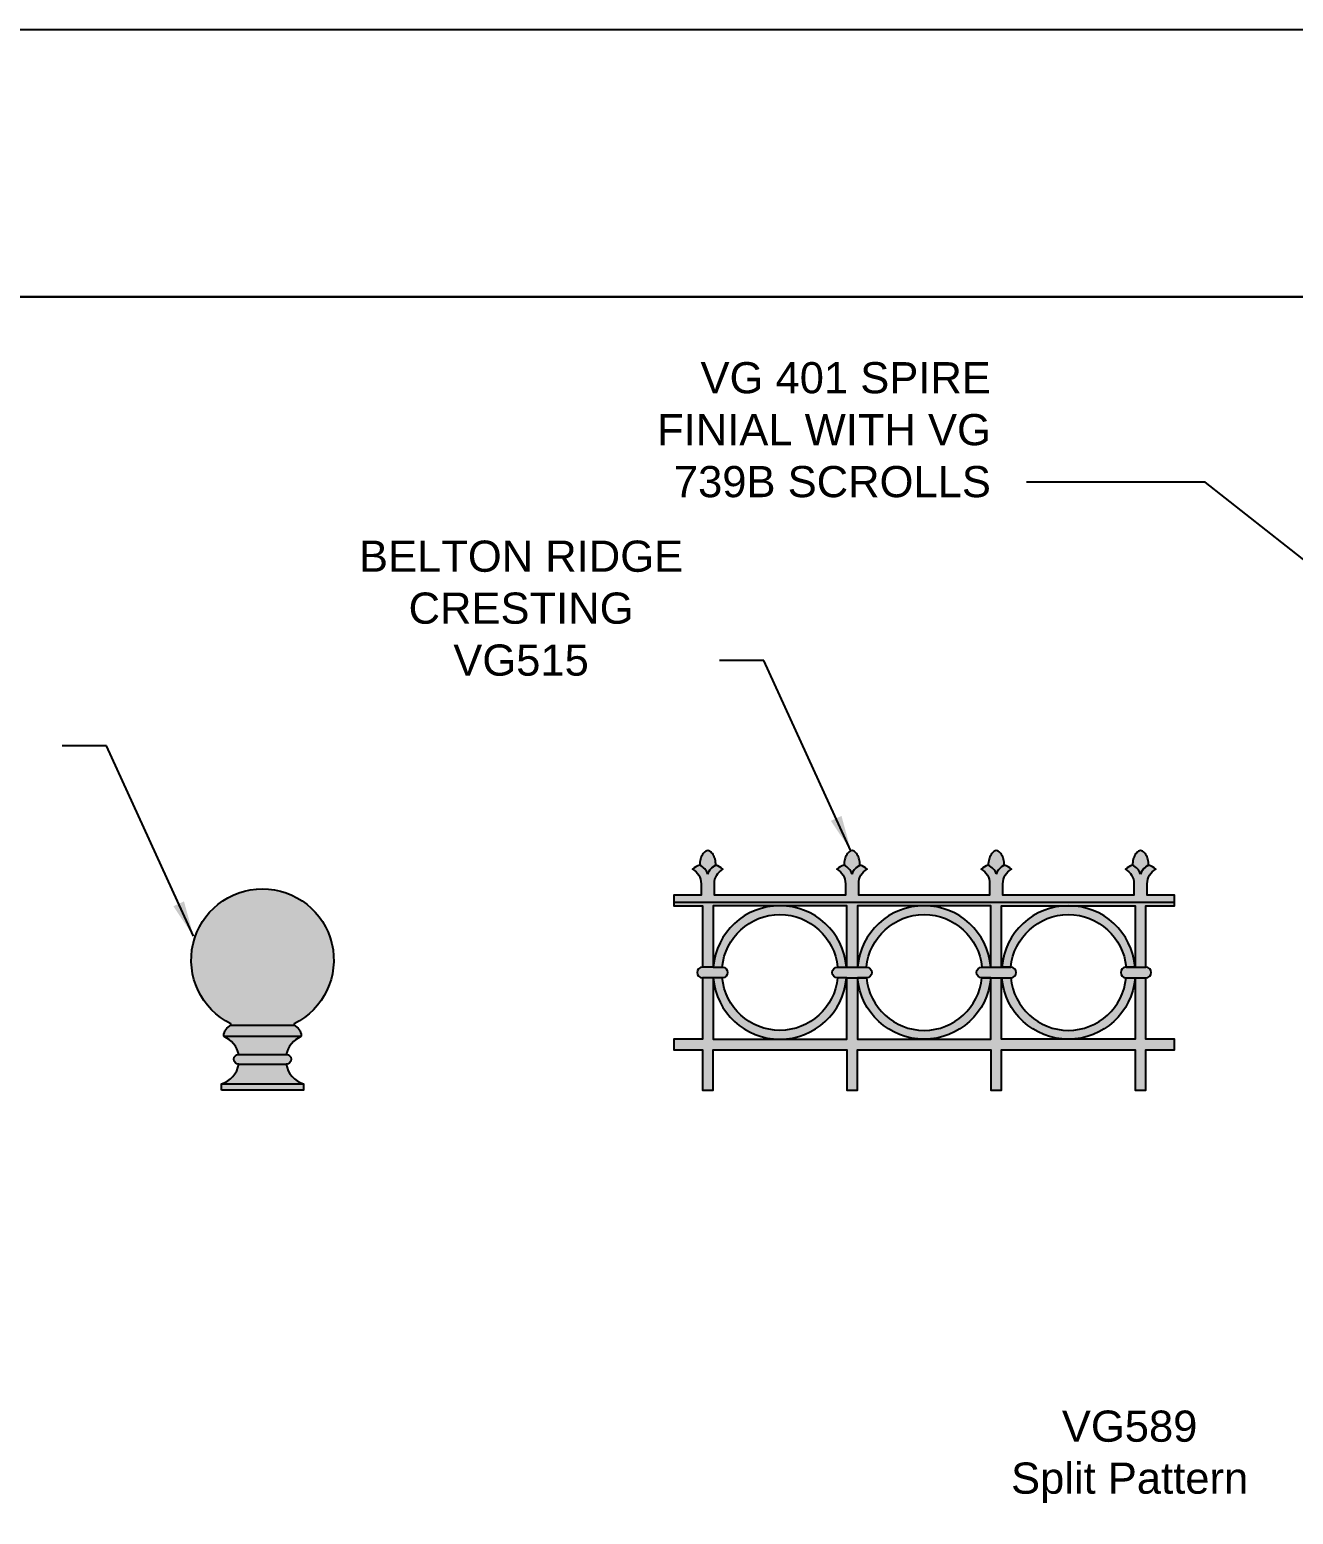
# Model space of a CAD drawing. Header units: millimetres. Extents: x -38686 to 870903, y -23218 to 232707.
# Drawn here: x 9538 to 10957, y 24206 to 25874 of the extents above; entities that cross this region are included whole.
import ezdxf

# ---------------------------------------------------------------- set-up
doc = ezdxf.new("R2010")
doc.units = ezdxf.units.MM
doc.header["$LTSCALE"] = 10
for name, color, linetype in [('40 - Detail Outline', 142, 'Continuous'), ('42 - Detail Hatch', 7, 'Continuous'), ('44 - Detail Text', 7, 'Continuous')]:
    doc.layers.add(name, color=color, linetype=linetype)
doc.styles.add('1-20', font='romans.shx', dxfattribs={"width": 0.8, "height": 35})
doc.dimstyles.new('1-20', dxfattribs={"dimtxt": 35, "dimasz": 40, "dimexe": 40, "dimexo": 40, "dimgap": 40, "dimtad": 1, "dimdec": 0, "dimzin": 0, "dimdsep": 46, "dimtxsty": '1-20', "dimblk": 'OBLIQUE', "dimcen": 40, "dimdle": 40, "dimclrd": 251, "dimclre": 251, "dimclrt": 251, "dimadec": 0, "dimazin": 0, "dimtfac": 1, "dimtdec": 0, "dimtix": 1, "dimtmove": 1, "dimatfit": 3, "dimfxl": 1, "dimtolj": 1, "dimtzin": 0, "dimlwd": 25, "dimarcsym": 0})
doc.dimstyles.new('1-20 Accurate', dxfattribs={"dimtxt": 35, "dimasz": 40, "dimexe": 40, "dimexo": 40, "dimgap": 40, "dimtad": 1, "dimzin": 0, "dimdsep": 46, "dimtxsty": '1-20', "dimblk": 'OBLIQUE', "dimcen": 40, "dimdle": 40, "dimclrd": 251, "dimclre": 251, "dimclrt": 251, "dimazin": 0, "dimtfac": 1, "dimtix": 1, "dimtmove": 1, "dimatfit": 3, "dimfxl": 1, "dimtolj": 1, "dimtzin": 0, "dimlwd": 25, "dimarcsym": 0})

# ---------------------------------------------------------------- blocks, each defined once
blk = doc.blocks.new('_Oblique')
at = {"color": 0, "linetype": 'ByBlock', "lineweight": -2}
blk.add_line((-0.5, -0.5), (0.5, 0.5), dxfattribs=at)

msp = doc.modelspace()

# ---------------------------------------------------------------- hatches: boundary and pattern name
at = {"layer": '42 - Detail Hatch', "ltscale": 10}
h = msp.add_hatch(color=69, dxfattribs=at)
h.dxf.hatch_style = 1
edge = h.paths.add_edge_path()
edge.add_line((10791.81818821427, 24820.82643074263), (10791.81818821427, 24889.82643074263))
edge.add_line((10791.81818821427, 24889.82643074263), (10823.81818821427, 24889.82643074263))
edge.add_line((10823.81818821427, 24889.82643074263), (10823.81818821427, 24901.82643074263))
edge.add_line((10823.81818821427, 24901.82643074263), (10793.31818821427, 24901.82643074263))
edge.add_line((10793.31818821427, 24901.82643074263), (10793.31818821427, 24914.51558284274))
edge.add_arc((10811.72054720148, 24914.71940236511), 18.40348767738866, 118.92944083453469, 180.6345665214657, ccw=False)
edge.add_arc((10789.73698703125, 24916.9320730837), 19.0832648974591, 46.72661223818643, 74.55788067708417)
edge.add_arc((10768.16104019132, 24935.32643074272), 26.65714802289585, 359.9999999998124, 374.5482840541425)
edge.add_arc((10776.12879682789, 24937.3941979237), 18.42545275798284, 14.54828405427659, 32.06834198570681)
edge.add_arc((10781.15884299175, 24940.54566833196), 12.48970258258749, 32.06834198572924, 56.53034456399899)
edge.add_arc((10785.20549817389, 24946.91885291579), 4.943579669457504, 54.917387504746, 82.88065492607092)
edge.add_arc((10786.43087825465, 24946.91885291579), 4.943579669457147, 97.1193450739291, 125.082612495254)
edge.add_arc((10790.47753343679, 24940.54566833196), 12.48970258258814, 123.469655436001, 147.9316580142708)
edge.add_arc((10795.50757960065, 24937.3941979237), 18.42545275798299, 147.9316580142932, 165.4517159457234)
edge.add_arc((10803.4753362372, 24935.32643074249), 26.65714802292459, 165.4517159453725, 179.9999999997029)
edge.add_arc((10781.89934995407, 24916.93214320522), 19.08318680501154, 105.4420612309451, 133.2734458546444)
edge.add_arc((10759.9158292271, 24914.71940236512), 18.40348767734624, -0.6345665215916938, 61.07055916543982, ccw=False)
edge.add_line((10778.31818821427, 24914.51558284271), (10778.31818821427, 24901.82643074263))
edge.add_line((10778.31818821427, 24901.82643074263), (10631.31818821427, 24901.82643074263))
edge.add_line((10631.31818821427, 24901.82643074263), (10631.31818821427, 24914.51558284274))
edge.add_arc((10649.72054720148, 24914.71940236511), 18.40348767738866, 118.92944083453469, 180.6345665214657, ccw=False)
edge.add_arc((10627.73698703125, 24916.9320730837), 19.0832648974591, 46.72661223818643, 74.55788067708417)
edge.add_arc((10606.16104019132, 24935.32643074272), 26.65714802289585, 359.9999999998124, 374.5482840541425)
edge.add_arc((10614.12879682789, 24937.3941979237), 18.42545275798284, 14.54828405427659, 32.06834198570681)
edge.add_arc((10619.15884299175, 24940.54566833196), 12.48970258258749, 32.06834198572924, 56.53034456399899)
edge.add_arc((10623.20549817389, 24946.91885291579), 4.943579669457504, 54.917387504746, 82.88065492607092)
edge.add_arc((10624.43087825465, 24946.91885291579), 4.943579669457147, 97.1193450739291, 125.082612495254)
edge.add_arc((10628.47753343679, 24940.54566833196), 12.48970258258814, 123.469655436001, 147.9316580142708)
edge.add_arc((10633.50757960065, 24937.3941979237), 18.42545275798299, 147.9316580142932, 165.4517159457234)
edge.add_arc((10641.4753362372, 24935.32643074249), 26.65714802292459, 165.4517159453725, 179.9999999997029)
edge.add_arc((10619.89934995407, 24916.93214320522), 19.08318680501154, 105.4420612309451, 133.2734458546444)
edge.add_arc((10597.9158292271, 24914.71940236512), 18.40348767734624, -0.6345665215916938, 61.07055916543982, ccw=False)
edge.add_line((10616.31818821427, 24914.51558284271), (10616.31818821427, 24901.82643074263))
edge.add_line((10616.31818821427, 24901.82643074263), (10469.31818821427, 24901.82643074263))
edge.add_line((10469.31818821427, 24901.82643074263), (10469.31818821427, 24914.51558284274))
edge.add_arc((10487.72054720148, 24914.71940236511), 18.40348767738866, 118.92944083453469, 180.6345665214657, ccw=False)
edge.add_arc((10465.73698703125, 24916.9320730837), 19.0832648974591, 46.72661223818643, 74.55788067708417)
edge.add_arc((10444.16104019132, 24935.32643074272), 26.65714802289585, 359.9999999998124, 374.5482840541425)
edge.add_arc((10452.12879682789, 24937.3941979237), 18.42545275798284, 14.54828405427659, 32.06834198570681)
edge.add_arc((10457.15884299175, 24940.54566833196), 12.48970258258749, 32.06834198572924, 56.53034456399899)
edge.add_arc((10461.20549817389, 24946.91885291579), 4.943579669457504, 54.917387504746, 82.88065492607092)
edge.add_arc((10462.43087825465, 24946.91885291579), 4.943579669457147, 97.1193450739291, 125.082612495254)
edge.add_arc((10466.47753343679, 24940.54566833196), 12.48970258258814, 123.469655436001, 147.9316580142708)
edge.add_arc((10471.50757960065, 24937.3941979237), 18.42545275798299, 147.9316580142932, 165.4517159457234)
edge.add_arc((10479.4753362372, 24935.32643074249), 26.65714802292459, 165.4517159453725, 179.9999999997029)
edge.add_arc((10457.89934995407, 24916.93214320522), 19.08318680501154, 105.4420612309451, 133.2734458546444)
edge.add_arc((10435.9158292271, 24914.71940236512), 18.40348767734624, -0.6345665215916938, 61.07055916543982, ccw=False)
edge.add_line((10454.31818821427, 24914.51558284271), (10454.31818821427, 24901.82643074263))
edge.add_line((10454.31818821427, 24901.82643074263), (10307.31818821427, 24901.82643074263))
edge.add_line((10307.31818821427, 24901.82643074263), (10307.31818821427, 24914.51558284274))
edge.add_arc((10325.72054720148, 24914.71940236511), 18.40348767738866, 118.92944083453469, 180.6345665214657, ccw=False)
edge.add_arc((10303.73698703125, 24916.9320730837), 19.0832648974591, 46.72661223818643, 74.55788067708417)
edge.add_arc((10282.16104019132, 24935.32643074272), 26.65714802289585, 359.9999999998124, 374.5482840541425)
edge.add_arc((10290.12879682789, 24937.3941979237), 18.42545275798284, 14.54828405427659, 32.06834198570681)
edge.add_arc((10295.15884299175, 24940.54566833196), 12.48970258258749, 32.06834198572924, 56.53034456399899)
edge.add_arc((10299.20549817389, 24946.91885291579), 4.943579669457504, 54.917387504746, 82.88065492607092)
edge.add_arc((10300.43087825465, 24946.91885291579), 4.943579669457147, 97.1193450739291, 125.082612495254)
edge.add_arc((10304.47753343679, 24940.54566833196), 12.48970258258814, 123.469655436001, 147.9316580142708)
edge.add_arc((10309.50757960065, 24937.3941979237), 18.42545275798299, 147.9316580142932, 165.4517159457234)
edge.add_arc((10317.4753362372, 24935.32643074249), 26.65714802292459, 165.4517159453725, 179.9999999997029)
edge.add_arc((10295.89934995407, 24916.93214320522), 19.08318680501154, 105.4420612309451, 133.2734458546444)
edge.add_arc((10273.9158292271, 24914.71940236512), 18.40348767734624, -0.6345665215916938, 61.07055916543982, ccw=False)
edge.add_line((10292.31818821427, 24914.51558284271), (10292.31818821427, 24901.82643074263))
edge.add_line((10292.31818821427, 24901.82643074263), (10261.81818821427, 24901.82643074263))
edge.add_line((10261.81818821427, 24901.82643074263), (10261.81818821427, 24889.82643074263))
edge.add_line((10261.81818821427, 24889.82643074263), (10293.81818821427, 24889.82643074263))
edge.add_line((10293.81818821427, 24889.82643074263), (10293.81818821427, 24820.82643074263))
edge.add_arc((10293.81818821427, 24814.82643074263), 6, 90, 270)
edge.add_line((10293.81818821427, 24808.82643074263), (10293.81818821427, 24739.82643074263))
edge.add_line((10293.81818821427, 24739.82643074263), (10261.81818821427, 24739.82643074263))
edge.add_line((10261.81818821427, 24739.82643074263), (10261.81818821427, 24727.82643074263))
edge.add_line((10261.81818821427, 24727.82643074263), (10293.81818821427, 24727.82643074263))
edge.add_line((10293.81818821427, 24727.82643074263), (10293.81818821427, 24682.82643074263))
edge.add_line((10293.81818821427, 24682.82643074263), (10305.81818821427, 24682.82643074263))
edge.add_line((10305.81818821427, 24682.82643074263), (10305.81818821427, 24727.82643074263))
edge.add_line((10305.81818821427, 24727.82643074263), (10455.81818821427, 24727.82643074263))
edge.add_line((10455.81818821427, 24727.82643074263), (10455.81818821427, 24682.82643074263))
edge.add_line((10455.81818821427, 24682.82643074263), (10467.81818821427, 24682.82643074263))
edge.add_line((10467.81818821427, 24682.82643074263), (10467.81818821427, 24727.82643074263))
edge.add_line((10467.81818821427, 24727.82643074263), (10617.81818821427, 24727.82643074263))
edge.add_line((10617.81818821427, 24727.82643074263), (10617.81818821427, 24682.82643074263))
edge.add_line((10617.81818821427, 24682.82643074263), (10629.81818821427, 24682.82643074263))
edge.add_line((10629.81818821427, 24682.82643074263), (10629.81818821427, 24727.82643074263))
edge.add_line((10629.81818821427, 24727.82643074263), (10779.81818821427, 24727.82643074263))
edge.add_line((10779.81818821427, 24727.82643074263), (10779.81818821427, 24682.82643074263))
edge.add_line((10779.81818821427, 24682.82643074263), (10791.81818821427, 24682.82643074263))
edge.add_line((10791.81818821427, 24682.82643074263), (10791.81818821427, 24727.82643074263))
edge.add_line((10791.81818821427, 24727.82643074263), (10823.81818821427, 24727.82643074263))
edge.add_line((10823.81818821427, 24727.82643074263), (10823.81818821427, 24739.82643074263))
edge.add_line((10823.81818821427, 24739.82643074263), (10791.81818821427, 24739.82643074263))
edge.add_line((10791.81818821427, 24739.82643074263), (10791.81818821427, 24808.82643074263))
edge.add_arc((10791.81818821427, 24814.82643074263), 6, 270, 450)
edge = h.paths.add_edge_path(flags=16)
edge.add_line((10779.81818821427, 24808.82643074263), (10779.81818821427, 24739.82643074263))
edge.add_line((10779.81818821427, 24739.82643074263), (10629.81818821427, 24739.82643074263))
edge.add_line((10629.81818821427, 24739.82643074263), (10629.81818821427, 24808.82643074263))
edge.add_line((10629.81818821427, 24808.82643074263), (10640.09570371313, 24808.82643074263))
edge.add_arc((10640.09570371313, 24814.82643074263), 6, 270, 450)
edge.add_line((10640.09570371313, 24820.82643074263), (10629.81818821427, 24820.82643074263))
edge.add_line((10629.81818821427, 24820.82643074263), (10629.81818821427, 24889.82643074263))
edge.add_line((10629.81818821427, 24889.82643074263), (10779.81818821427, 24889.82643074263))
edge.add_line((10779.81818821427, 24889.82643074263), (10779.81818821427, 24820.82643074263))
edge.add_line((10779.81818821427, 24820.82643074263), (10769.54067271541, 24820.82643074263))
edge.add_arc((10769.54067271541, 24814.82643074263), 6, 90, 270)
edge.add_line((10769.54067271541, 24808.82643074263), (10779.81818821427, 24808.82643074263))
edge = h.paths.add_edge_path(flags=16)
edge.add_line((10617.81818821427, 24808.82643074263), (10607.54067271541, 24808.82643074263))
edge.add_arc((10607.54067271541, 24814.82643074263), 6, 90, 270, ccw=False)
edge.add_line((10607.54067271541, 24820.82643074263), (10617.81818821427, 24820.82643074263))
edge.add_line((10617.81818821427, 24820.82643074263), (10617.81818821427, 24889.82643074263))
edge.add_line((10617.81818821427, 24889.82643074263), (10467.81818821427, 24889.82643074263))
edge.add_line((10467.81818821427, 24889.82643074263), (10467.81818821427, 24820.82643074263))
edge.add_line((10467.81818821427, 24820.82643074263), (10478.09570371313, 24820.82643074263))
edge.add_arc((10478.09570371313, 24814.82643074263), 6, -90, 90, ccw=False)
edge.add_line((10478.09570371313, 24808.82643074263), (10467.81818821427, 24808.82643074263))
edge.add_line((10467.81818821427, 24808.82643074263), (10467.81818821427, 24739.82643074263))
edge.add_line((10467.81818821427, 24739.82643074263), (10617.81818821427, 24739.82643074263))
edge.add_line((10617.81818821427, 24739.82643074263), (10617.81818821427, 24808.82643074263))
edge = h.paths.add_edge_path(flags=16)
edge.add_line((10455.81818821427, 24820.82643074263), (10455.81818821427, 24889.82643074263))
edge.add_line((10455.81818821427, 24889.82643074263), (10305.81818821427, 24889.82643074263))
edge.add_line((10305.81818821427, 24889.82643074263), (10305.81818821427, 24820.82643074263))
edge.add_line((10305.81818821427, 24820.82643074263), (10316.09570371313, 24820.82643074263))
edge.add_arc((10316.09570371313, 24814.82643074263), 6, -90, 90, ccw=False)
edge.add_line((10316.09570371313, 24808.82643074263), (10305.81818821427, 24808.82643074263))
edge.add_line((10305.81818821427, 24808.82643074263), (10305.81818821427, 24739.82643074263))
edge.add_line((10305.81818821427, 24739.82643074263), (10455.81818821427, 24739.82643074263))
edge.add_line((10455.81818821427, 24739.82643074263), (10455.81818821427, 24808.82643074263))
edge.add_line((10455.81818821427, 24808.82643074263), (10445.54067271541, 24808.82643074263))
edge.add_arc((10445.54067271541, 24814.82643074263), 6, 90, 270, ccw=False)
edge.add_line((10445.54067271541, 24820.82643074263), (10455.81818821427, 24820.82643074263))
h = msp.add_hatch(color=69, dxfattribs=at)
h.dxf.hatch_style = 1
edge = h.paths.add_edge_path()
edge.add_line((9753.81818821427, 24682.82643074263), (9753.81818821427, 24689.82643074263))
edge.add_arc((9745.352210155954, 24716.86666456351), 28.33455539746096, 287.3847223798941, 349.8793636575233)
edge.add_arc((9773.245878565565, 24717.38767950372), 5.5, 90, 270, ccw=False)
edge.add_arc((9744.844343126202, 24716.16089632105), 29.18727166593358, 13.32472941890221, 65.57123931556939)
edge.add_arc((9757.328636851485, 24743.64568813058), 0.9999999999985499, 178.3199411998174, 245.5712393156045, ccw=False)
edge.add_arc((9769.682359882518, 24743.28334151831), 13.35903587640806, 113.63577354748259, 178.3199411997944, ccw=False)
edge.add_line((9764.326440518784, 24755.52172242906), (9764.326440518784, 24757.12343865117))
edge.add_arc((9799.81818821427, 24828.81957415038), 80.00000000000004, 90, 243.6632031678644, ccw=False)
edge.add_arc((9799.81818821427, 24828.81957415038), 80, -63.663203167864424, 90, ccw=False)
edge.add_line((9835.309935909758, 24757.12343865117), (9835.309935909758, 24755.52172242906))
edge.add_arc((9829.954016546024, 24743.28334151831), 13.35903587640951, 1.680058800205586, 66.36422645251741, ccw=False)
edge.add_arc((9842.307739577056, 24743.64568813058), 1.000000000000409, -65.57123931560449, 1.6800588001826782, ccw=False)
edge.add_arc((9854.79203330234, 24716.16089632105), 29.18727166593313, 114.4287606844306, 166.6752705810978)
edge.add_arc((9826.390497862976, 24717.38767950372), 5.5, -90, 90, ccw=False)
edge.add_arc((9854.284166272588, 24716.86666456351), 28.33455539746098, 190.1206363424767, 252.6152776201059)
edge.add_line((9845.81818821427, 24689.82643074263), (9845.81818821427, 24682.82643074263))
edge.add_line((9845.81818821427, 24682.82643074263), (9753.81818821427, 24682.82643074263))
h = msp.add_hatch(color=69, dxfattribs=at)
h.dxf.hatch_style = 1
edge = h.paths.add_edge_path()
edge.add_line((10455.57780298053, 24808.82643074263), (10445.54067271541, 24808.82643074263))
edge.add_arc((10380.81818821427, 24814.82643074263), 64.99999999999932, 185.2963809118524, 354.7036190881476, ccw=False)
edge.add_line((10316.09570371313, 24808.82643074263), (10306.05857344802, 24808.82643074263))
edge.add_arc((10380.81818821427, 24814.82643074263), 74.9999999999926, 184.5885657357863, 355.4114342642137)
edge = h.paths.add_edge_path()
edge.add_line((10306.05857344802, 24820.82643074263), (10316.09570371313, 24820.82643074263))
edge.add_arc((10380.81818821427, 24814.82643074263), 64.99999999999932, 5.296380911852282, 174.7036190881476, ccw=False)
edge.add_line((10445.54067271541, 24820.82643074263), (10455.57780298053, 24820.82643074263))
edge.add_arc((10380.81818821427, 24814.82643074263), 74.9999999999926, 4.588565735786289, 175.4114342642137)
edge = h.paths.add_edge_path()
edge.add_line((10468.05857344802, 24820.82643074263), (10478.09570371313, 24820.82643074263))
edge.add_arc((10542.81818821427, 24814.82643074263), 64.99999999999932, 5.296380911852282, 174.7036190881476, ccw=False)
edge.add_line((10607.54067271541, 24820.82643074263), (10617.57780298053, 24820.82643074263))
edge.add_arc((10542.81818821427, 24814.82643074263), 74.9999999999926, 4.588565735786289, 175.4114342642137)
edge = h.paths.add_edge_path()
edge.add_arc((10542.81818821427, 24814.82643074263), 74.9999999999926, 184.5885657357863, 355.4114342642137, ccw=False)
edge.add_line((10468.05857344802, 24808.82643074263), (10478.09570371313, 24808.82643074263))
edge.add_arc((10542.81818821427, 24814.82643074263), 64.99999999999932, 185.2963809118524, 354.7036190881477)
edge.add_line((10607.54067271541, 24808.82643074263), (10617.57780298053, 24808.82643074263))
edge = h.paths.add_edge_path()
edge.add_arc((10704.81818821427, 24814.82643074263), 74.9999999999926, 184.5885657357863, 355.4114342642137, ccw=False)
edge.add_line((10630.05857344802, 24808.82643074263), (10640.09570371313, 24808.82643074263))
edge.add_arc((10704.81818821427, 24814.82643074263), 64.99999999999932, 185.2963809118524, 354.7036190881477)
edge.add_line((10769.54067271541, 24808.82643074263), (10779.57780298053, 24808.82643074263))
edge = h.paths.add_edge_path()
edge.add_line((10630.05857344802, 24820.82643074263), (10640.09570371313, 24820.82643074263))
edge.add_arc((10704.81818821427, 24814.82643074263), 64.99999999999932, 5.296380911852282, 174.7036190881476, ccw=False)
edge.add_line((10769.54067271541, 24820.82643074263), (10779.57780298053, 24820.82643074263))
edge.add_arc((10704.81818821427, 24814.82643074263), 74.9999999999926, 4.588565735786289, 175.4114342642137)

# ---------------------------------------------------------------- linework, layer by layer
at = {"color": 3, "ltscale": 10}
msp.add_lwpolyline([(3559.383114424043, 21910.08871519254), (20050.43080418694, 21910.08870970574), (20050.43080418694, 25573.67588523629), (3559.383114424043, 25573.67589072309)], close=True, dxfattribs=at)
at = {"layer": '40 - Detail Outline', "color": 9, "ltscale": 10}
for p, q in [((9764.326440518784, 24755.52172242906), (9835.309935909758, 24755.5217224289)), ((9753.81818821427, 24689.82643074263), (9845.81818821427, 24689.82643074263))]:
    msp.add_line(p, q, dxfattribs=at)
at = {"layer": '40 - Detail Outline', "color": 252, "ltscale": 10}
for p, q in [((9756.48008591103, 24743.11657443635), (9843.156290517512, 24743.11657443634)), ((9773.245878565565, 24722.88767950372), (9826.390497862976, 24722.88767950372)), ((9773.245878565565, 24711.88767950372), (9826.390497862976, 24711.88767950372))]:
    msp.add_line(p, q, dxfattribs=at)
at = {"layer": '40 - Detail Outline', "color": 3}
msp.add_lwpolyline([(20050.43080418694, 25873.67588523629), (3559.383100418233, 25873.67588523629), (3559.383100418233, 25573.67588523629), (20050.43080418694, 25573.67588523629)], close=True, dxfattribs=at)
at = {"layer": '40 - Detail Outline', "color": 7, "linetype": 'Continuous', "ltscale": 10}
for points in [[(10791.81818821427, 24820.82643074263), (10791.81818821427, 24889.82643074263), (10823.81818821427, 24889.82643074263), (10823.81818821427, 24901.82643074263), (10793.31818821427, 24901.82643074263), (10793.31818821427, 24914.51558284274, -0.2759394521574102), (10802.8181882143, 24930.82643074266, 0.1220372985514054), (10794.81818821421, 24935.32643074263, 0.06356426606697563), (10793.96346134952, 24942.02259405385, 0.07659493760713407), (10791.7428094167, 24947.17683152683, 0.1071428055638782), (10788.04685490884, 24950.96430367597, 0.1226218716625727), (10785.81818821427, 24951.82431832314, 0.1226218716625727), (10783.5895215197, 24950.96430367597, 0.1071428055638782), (10779.89356701184, 24947.17683152683, 0.07659493760713407), (10777.67291507902, 24942.02259405385, 0.06356426606697563), (10776.81818821427, 24935.32643074263, 0.1220378130533404), (10768.81818821427, 24930.82643074263, -0.2759394521578965), (10778.31818821427, 24914.51558284271), (10778.31818821427, 24901.82643074263), (10631.31818821427, 24901.82643074263), (10631.31818821427, 24914.51558284274, -0.2759394521574102), (10640.8181882143, 24930.82643074266, 0.1220372985514054), (10632.81818821421, 24935.32643074263, 0.06356426606697563), (10631.96346134952, 24942.02259405385, 0.07659493760713407), (10629.7428094167, 24947.17683152683, 0.1071428055638782), (10626.04685490884, 24950.96430367597, 0.1226218716625727), (10623.81818821427, 24951.82431832314, 0.1226218716625727), (10621.5895215197, 24950.96430367597, 0.1071428055638782), (10617.89356701184, 24947.17683152683, 0.07659493760713407), (10615.67291507902, 24942.02259405385, 0.06356426606697563), (10614.81818821427, 24935.32643074263, 0.1220378130533404), (10606.81818821427, 24930.82643074263, -0.2759394521578965), (10616.31818821427, 24914.51558284271), (10616.31818821427, 24901.82643074263), (10469.31818821427, 24901.82643074263), (10469.31818821427, 24914.51558284274, -0.2759394521574102), (10478.8181882143, 24930.82643074266, 0.1220372985514054), (10470.81818821421, 24935.32643074263, 0.06356426606697563), (10469.96346134952, 24942.02259405385, 0.07659493760713407), (10467.7428094167, 24947.17683152683, 0.1071428055638782), (10464.04685490884, 24950.96430367597, 0.1226218716625727), (10461.81818821427, 24951.82431832314, 0.1226218716625727), (10459.5895215197, 24950.96430367597, 0.1071428055638782), (10455.89356701184, 24947.17683152683, 0.07659493760713407), (10453.67291507902, 24942.02259405385, 0.06356426606697563), (10452.81818821427, 24935.32643074263, 0.1220378130533404), (10444.81818821427, 24930.82643074263, -0.2759394521578965), (10454.31818821427, 24914.51558284271), (10454.31818821427, 24901.82643074263), (10307.31818821427, 24901.82643074263), (10307.31818821427, 24914.51558284274, -0.2759394521574102), (10316.8181882143, 24930.82643074266, 0.1220372985514054), (10308.81818821421, 24935.32643074263, 0.06356426606697563), (10307.96346134952, 24942.02259405385, 0.07659493760713407), (10305.7428094167, 24947.17683152683, 0.1071428055638782), (10302.04685490884, 24950.96430367597, 0.1226218716625727), (10299.81818821427, 24951.82431832314, 0.1226218716625727), (10297.5895215197, 24950.96430367597, 0.1071428055638782), (10293.89356701184, 24947.17683152683, 0.07659493760713407), (10291.67291507902, 24942.02259405385, 0.06356426606697563), (10290.81818821427, 24935.32643074263, 0.1220378130533404), (10282.81818821427, 24930.82643074263, -0.2759394521578965), (10292.31818821427, 24914.51558284271), (10292.31818821427, 24901.82643074263), (10261.81818821427, 24901.82643074263), (10261.81818821427, 24889.82643074263), (10293.81818821427, 24889.82643074263), (10293.81818821427, 24820.82643074263, 0.9999999999999999), (10293.81818821427, 24808.82643074263), (10293.81818821427, 24739.82643074263), (10261.81818821427, 24739.82643074263), (10261.81818821427, 24727.82643074263), (10293.81818821427, 24727.82643074263), (10293.81818821427, 24682.82643074263), (10305.81818821427, 24682.82643074263), (10305.81818821427, 24727.82643074263), (10455.81818821427, 24727.82643074263), (10455.81818821427, 24682.82643074263), (10467.81818821427, 24682.82643074263), (10467.81818821427, 24727.82643074263), (10617.81818821427, 24727.82643074263), (10617.81818821427, 24682.82643074263), (10629.81818821427, 24682.82643074263), (10629.81818821427, 24727.82643074263), (10779.81818821427, 24727.82643074263), (10779.81818821427, 24682.82643074263), (10791.81818821427, 24682.82643074263), (10791.81818821427, 24727.82643074263), (10823.81818821427, 24727.82643074263), (10823.81818821427, 24739.82643074263), (10791.81818821427, 24739.82643074263), (10791.81818821427, 24808.82643074263, 0.9999999999999999)], [(10455.81818821427, 24820.82643074263), (10455.81818821427, 24889.82643074263), (10305.81818821427, 24889.82643074263), (10305.81818821427, 24820.82643074263), (10316.09570371313, 24820.82643074263, -0.9999999999999999), (10316.09570371313, 24808.82643074263), (10305.81818821427, 24808.82643074263), (10305.81818821427, 24739.82643074263), (10455.81818821427, 24739.82643074263), (10455.81818821427, 24808.82643074263), (10445.54067271541, 24808.82643074263, -0.9999999999999999), (10445.54067271541, 24820.82643074263)], [(10617.81818821427, 24808.82643074263), (10607.54067271541, 24808.82643074263, -0.9999999999999999), (10607.54067271541, 24820.82643074263), (10617.81818821427, 24820.82643074263), (10617.81818821427, 24889.82643074263), (10467.81818821427, 24889.82643074263), (10467.81818821427, 24820.82643074263), (10478.09570371313, 24820.82643074263, -0.9999999999999999), (10478.09570371313, 24808.82643074263), (10467.81818821427, 24808.82643074263), (10467.81818821427, 24739.82643074263), (10617.81818821427, 24739.82643074263)], [(10779.81818821427, 24808.82643074263), (10779.81818821427, 24739.82643074263), (10629.81818821427, 24739.82643074263), (10629.81818821427, 24808.82643074263), (10640.09570371313, 24808.82643074263, 0.9999999999999999), (10640.09570371313, 24820.82643074263), (10629.81818821427, 24820.82643074263), (10629.81818821427, 24889.82643074263), (10779.81818821427, 24889.82643074263), (10779.81818821427, 24820.82643074263), (10769.54067271541, 24820.82643074263, 0.9999999999999999), (10769.54067271541, 24808.82643074263)]]:
    msp.add_lwpolyline(points, format="xyb", close=True, dxfattribs=at)
at = {"layer": '40 - Detail Outline', "color": 252, "linetype": 'Continuous', "ltscale": 10}
for points in [[(10299.81818821424, 24925.32643074263, 0.2076086528695035), (10290.81818821427, 24935.32643074263)], [(10299.81818821424, 24925.32643074263, 0.2076086528684331), (10290.81818821427, 24935.32643074265)], [(10299.81818821424, 24925.32643074263, -0.2076086528695035), (10308.81818821424, 24935.32643074263)], [(10308.81818821424, 24935.32643074266, 0.2076086528693437), (10299.81818821424, 24925.32643074262)], [(10461.81818821424, 24925.32643074263, 0.2076086528695035), (10452.81818821427, 24935.32643074263)], [(10461.81818821424, 24925.32643074263, 0.2076086528684254), (10452.81818821427, 24935.32643074265)], [(10461.81818821424, 24925.32643074263, -0.2076086528695035), (10470.81818821424, 24935.32643074263)], [(10470.81818821424, 24935.32643074266, 0.2076086528693361), (10461.81818821424, 24925.32643074262)], [(10623.81818821424, 24925.32643074263, 0.2076086528695035), (10614.81818821427, 24935.32643074263)], [(10623.81818821424, 24925.32643074263, 0.2076086528684217), (10614.81818821427, 24935.32643074265)], [(10623.81818821424, 24925.32643074263, -0.2076086528695035), (10632.81818821424, 24935.32643074263)], [(10632.81818821424, 24935.32643074266, 0.2076086528693359), (10623.81818821424, 24925.32643074262)], [(10785.81818821424, 24925.32643074263, 0.2076086528695035), (10776.81818821427, 24935.32643074263)], [(10785.81818821424, 24925.32643074263, 0.2076086528684308), (10776.81818821427, 24935.32643074265)], [(10785.81818821424, 24925.32643074263, -0.2076086528695035), (10794.81818821424, 24935.32643074263)], [(10794.81818821424, 24935.32643074266, 0.2076086528693427), (10785.81818821424, 24925.32643074262)]]:
    msp.add_lwpolyline(points, format="xyb", dxfattribs=at)
at = {"layer": '40 - Detail Outline', "color": 7, "ltscale": 10}
msp.add_lwpolyline([(9753.81818821427, 24682.82643074263), (9753.81818821427, 24689.82643074263, 0.2796502103378036), (9773.245878565565, 24711.88767950372, -1), (9773.245878565565, 24722.88767950372, 0.2320014050340957), (9756.91507533909, 24742.73521194996, -0.3021620502366654), (9756.329066726877, 24743.67500648646, -0.2899788632914349), (9764.326440518784, 24755.52172242906), (9764.326440518784, 24757.12343865117, -0.7930393496370016), (9799.81818821427, 24908.81957415038, -0.7930393496370016), (9835.309935909758, 24757.12343865117), (9835.309935909758, 24755.52172242906, -0.2899788632914349), (9843.307309701664, 24743.67500648646, -0.3021620502366654), (9842.721301089452, 24742.73521194996, 0.2320014050340957), (9826.390497862976, 24722.88767950372, -1), (9826.390497862976, 24711.88767950372, 0.2796502103378036), (9845.81818821427, 24689.82643074263), (9845.81818821427, 24682.82643074263)], format="xyb", close=True, dxfattribs=at)
at = {"layer": '40 - Detail Outline', "color": 252, "linetype": 'Continuous', "ltscale": 10}
msp.add_lwpolyline([(10261.81818821427, 24893.82643074263), (10823.81818821427, 24893.82643074265)], dxfattribs=at)
for points in [[(10306.05857344802, 24820.82643074263), (10316.09570371313, 24820.82643074263, -0.9115842887484165), (10445.54067271541, 24820.82643074263), (10455.57780298053, 24820.82643074263, 0.9229582069908969)], [(10468.05857344802, 24820.82643074263), (10478.09570371313, 24820.82643074263, -0.9115842887484165), (10607.54067271541, 24820.82643074263), (10617.57780298053, 24820.82643074263, 0.9229582069908969)], [(10630.05857344802, 24820.82643074263), (10640.09570371313, 24820.82643074263, -0.9115842887484169), (10769.54067271541, 24820.82643074263), (10779.57780298053, 24820.82643074263, 0.9229582069908971)], [(10455.57780298053, 24808.82643074263), (10445.54067271541, 24808.82643074263, -0.9115842887484162), (10316.09570371313, 24808.82643074263), (10306.05857344802, 24808.82643074263, 0.9229582069908971)], [(10617.57780298053, 24808.82643074263, -0.9229582069908971), (10468.05857344802, 24808.82643074263), (10478.09570371313, 24808.82643074263, 0.9115842887484162), (10607.54067271541, 24808.82643074263)], [(10779.57780298053, 24808.82643074263, -0.9229582069908975), (10630.05857344802, 24808.82643074263), (10640.09570371313, 24808.82643074263, 0.9115842887484169), (10769.54067271541, 24808.82643074263)]]:
    msp.add_lwpolyline(points, format="xyb", close=True, dxfattribs=at)
at = {"layer": '40 - Detail Outline', "color": 7, "linetype": 'Continuous', "ltscale": 10}
for points in [[(10305.81818821427, 24820.82643074263), (10293.81818821427, 24820.82643074263)], [(10455.81818821427, 24820.82643074263), (10467.81818821427, 24820.82643074263)], [(10617.81818821427, 24820.82643074263), (10629.81818821427, 24820.82643074263)], [(10779.81818821427, 24820.82643074263), (10791.81818821427, 24820.82643074263)], [(10305.81818821427, 24808.82643074263), (10293.81818821427, 24808.82643074263)], [(10455.81818821427, 24808.82643074263), (10467.81818821427, 24808.82643074263)], [(10617.81818821427, 24808.82643074263), (10629.81818821427, 24808.82643074263)], [(10779.81818821427, 24808.82643074263), (10791.81818821427, 24808.82643074263)]]:
    msp.add_lwpolyline(points, dxfattribs=at)

# ---------------------------------------------------------------- texts
at = {"layer": '44 - Detail Text', "color": 251, "ltscale": 10, "char_height": 35, "attachment_point": 9, "style": '1-20'}
for s, insert, width in [('{\\fArial|b0|i0|c0|p34;\\W1;\\C3;VG 401 SPIRE FINIAL WITH VG 739B SCROLLS}', (10617.75933360812, 25348.13005639194), 453.5969138150394), ('\\pxqc;{\\fArial|b0|i0|c0|p34;\\W1;\\C3;BELTON RIDGE CRESTING VG515}', (10273.08834429205, 25147.67562496722), 365.8611836727505), ('\\pxqc;{\\fArial|b0|i0|c0|p34;\\W1;\\C3;VG589 \\PSplit Pattern }', (10974.0365112233, 24218.88626855853), 401.0176436222973)]:
    msp.add_mtext(s, dxfattribs=dict(at, insert=insert, width=width))

# ---------------------------------------------------------------- leaders
at = {"layer": '44 - Detail Text', "color": 159, "ltscale": 10, "annotation_type": 0, "has_hookline": 1, "hookline_direction": 1, "text_width": 367.8103683492497}
msp.add_leader([(11172.46027665623, 25118.10329792624), (10858.31770205323, 25365.63005639194), (10657.75933360812, 25365.63005639194)], dimstyle='1-20 Accurate', override={"dimgap": 40, "dimtad": 0}, dxfattribs=at)
at = {"layer": '44 - Detail Text', "color": 250, "ltscale": 10, "annotation_type": 0, "has_hookline": 1, "hookline_direction": 1}
for points, text_width in [([(10460.65112656413, 24951.53095264026), (10362.7724047491, 25165.17562496722), (10313.08834429205, 25165.17562496722)], 357.8547066848568), ([(9722.369274195084, 24855.55663313502), (9624.490552380015, 25069.20130546199), (9574.80649192297, 25069.20130546199)], 218.2264665757162)]:
    msp.add_leader(points, dimstyle='1-20', override={"dimgap": 40, "dimtad": 0}, dxfattribs=dict(at, text_width=text_width))

doc.saveas('drawing.dxf')
